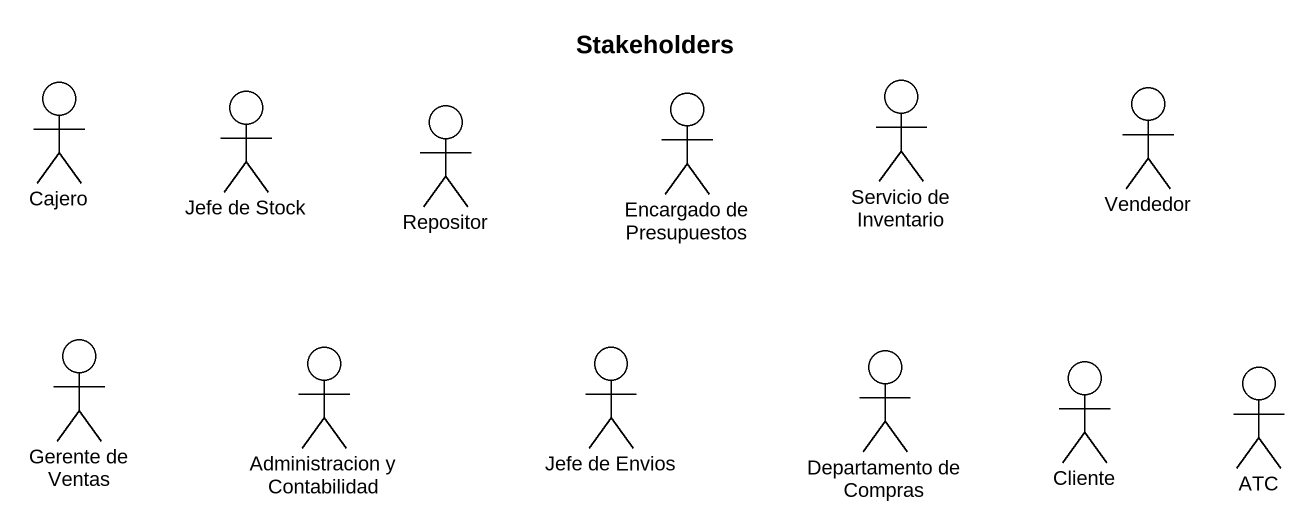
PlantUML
@startuml
title Stakeholders
actor Cajero
actor "Jefe de Stock" as Jefe_de_Stock
actor Repositor
actor "Encargado de Presupuestos" as Encargado_de_Presupuestos
actor "Servicio de Inventario" as Servicio_de_Inventario
actor Vendedor
actor "Gerente de Ventas" as Gerente_de_Ventas
actor "Administracion y Contabilidad" as Administracion_y
actor "Jefe de Envios" as Jefe_de_Envios
actor "Departamento de Compras" as Departamento_de_Compras
actor Cliente
actor ATC
@enduml
